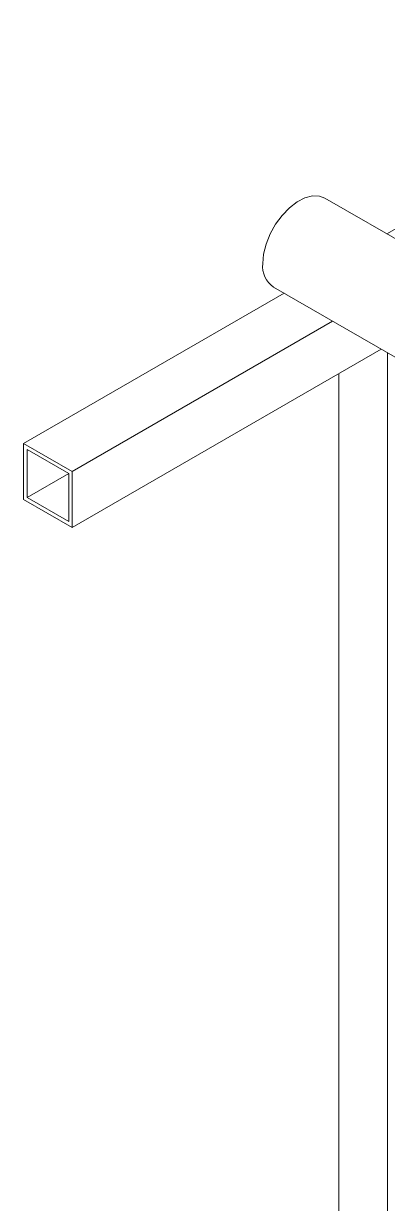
# Model space of a CAD drawing. Header units: millimetres. Extents: x 0 to 1189, y 0 to 841.
# Drawn here: x 226.89 to 237.5, y 713.27 to 747.7 of the extents above; entities that cross this region are included whole.
import ezdxf

# ---------------------------------------------------------------- set-up
doc = ezdxf.new("R2010")
doc.units = ezdxf.units.MM

msp = doc.modelspace()

# ---------------------------------------------------------------- linework, layer by layer
at = {"color": 7, "linetype": 'Continuous', "lineweight": 15}
for p, q in [((248.121, 747.697), (237.489, 741.559)), ((252.073, 733.139), (235.678, 742.604)), ((234.178, 740.006), (250.573, 730.541)), ((234.488, 739.827), (226.895, 735.443)), ((235.903, 739.01), (228.309, 734.627)), ((237.317, 738.194), (228.309, 732.994)), ((237.501, 738.088), (237.501, 708.905)), ((236.087, 737.484), (236.087, 709.721)), ((226.895, 733.81), (226.895, 735.443)), ((226.895, 735.443), (228.309, 734.627)), ((226.994, 733.867), (226.994, 735.272)), ((226.994, 735.272), (228.21, 734.57)), ((228.21, 734.569), (226.994, 733.867)), ((228.21, 734.57), (228.21, 733.165)), ((228.309, 734.627), (228.309, 732.994)), ((228.309, 732.994), (226.895, 733.81)), ((228.21, 733.165), (226.994, 733.867))]:
    msp.add_line(p, q, dxfattribs=at)
at = {"color": 7, "linetype": 'Continuous', "lineweight": 15, "flags": 128}
msp.add_lwpolyline([(233.867, 740.693), (233.892, 740.971), (233.965, 741.264), (234.083, 741.559), (234.241, 741.842), (234.431, 742.101), (234.644, 742.322), (234.87, 742.495), (235.099, 742.613), (235.32, 742.67), (235.523, 742.663), (235.678, 742.604)], dxfattribs=at)
at = {"color": 7, "linetype": 'Continuous', "lineweight": 15}
msp.add_arc((234.605, 740.613), 0.742, 173.8148, 234.8729, dxfattribs=at)

doc.saveas('drawing.dxf')
